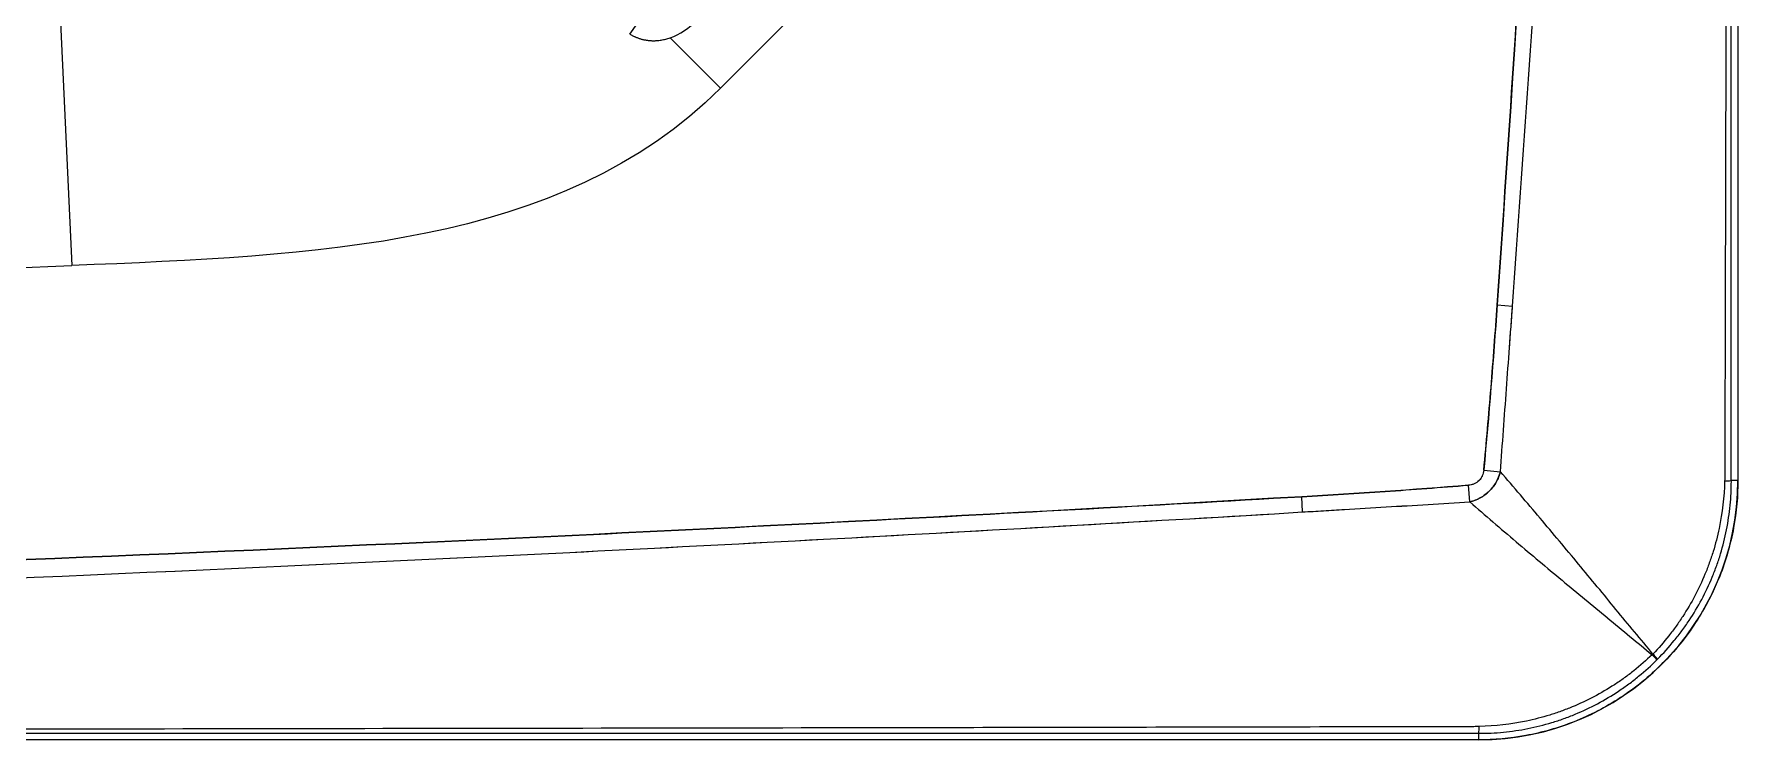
# Model space of a CAD drawing. Extents: x 398 to 508, y 623 to 782.
# Drawn here: x 489.03 to 508.08, y 643.62 to 651.51 of the extents above; entities that cross this region are included whole.
import ezdxf

# ---------------------------------------------------------------- set-up
doc = ezdxf.new("R2010")
doc.units = 0
doc.header["$MEASUREMENT"] = 0
doc.layers.add('GEOMETRY', color=2, linetype='Continuous', lineweight=25)

msp = doc.modelspace()

# ---------------------------------------------------------------- linework, layer by layer
at = {"layer": 'GEOMETRY'}
for p, q in [((508.077, 731.723), (508.077, 646.519)), ((496.702, 650.904), (503.094, 657.296)), ((489.317, 651.719), (489.449, 648.921)), ((495.689, 651.508), (495.77, 651.623)), ((496.702, 650.904), (496.139, 651.467)), ((488.737, 648.891), (489.449, 648.921)), ((488.737, 648.891), (489.449, 648.921)), ((505.385, 648.481), (505.557, 648.469)), ((505.235, 646.636), (505.421, 646.618)), ((505.079, 646.28), (505.064, 646.467)), ((508.077, 646.519), (508.003, 646.519)), ((503.21, 646.168), (503.2, 646.339)), ((505.179, 643.621), (400.975, 643.621)), ((505.179, 643.621), (505.179, 643.695)), ((505.179, 643.621), (505.179, 643.695))]:
    msp.add_line(p, q, dxfattribs=at)
for centre, radius, start, end in [((505.179, 646.519), 2.898, 270, 0), ((507.933, 647.151), 0.636, 269.5584, 276.332), ((507.712, 645.157), 0.834, 224.5702, 229.8503), ((506.527, 643.972), 0.854, 40.2666, 45.4231), ((504.526, 643.765), 0.657, 353.8078, 0.44)]:
    msp.add_arc(centre, radius, start, end, dxfattribs=at)
msp.add_ellipse((496.103, 652.881), major_axis=(0.221, 1.44), ratio=0.581848, start_param=3.440643, end_param=3.812109, dxfattribs=at)
for points, knots in [([(508.003, 646.519), (508.003, 646.547), (508.003, 646.575), (508.003, 646.63), (508.003, 646.713), (508.003, 646.907), (508.003, 647.296), (508.003, 648.072), (508.003, 649.625), (508.003, 650.957), (508.003, 653.619), (508.003, 655.394), (508.002, 660.72), (508.002, 664.27), (508.001, 674.92), (508.001, 682.021), (508.001, 696.221), (508.001, 703.322), (508.002, 713.972), (508.002, 717.522), (508.003, 722.848), (508.003, 724.623), (508.003, 727.285), (508.003, 728.617), (508.003, 730.17), (508.003, 730.946), (508.003, 731.335), (508.003, 731.529), (508.003, 731.612), (508.003, 731.668), (508.003, 731.695), (508.003, 731.723)], [0, 0, 0, 0, 0.000977, 0.000977, 0.001953, 0.003906, 0.007812, 0.015625, 0.03125, 0.0625, 0.0625, 0.125, 0.125, 0.25, 0.25, 0.5, 0.5, 0.75, 0.75, 0.875, 0.875, 0.9375, 0.9375, 0.96875, 0.984375, 0.992187, 0.996094, 0.998047, 0.999023, 0.999023, 1, 1, 1, 1]), ([(508.003, 646.519), (508.003, 646.547), (508.003, 646.575), (508.003, 646.63), (508.003, 646.713), (508.003, 646.907), (508.003, 647.296), (508.003, 648.072), (508.003, 649.625), (508.003, 650.957), (508.003, 653.619), (508.003, 655.394), (508.002, 660.72), (508.002, 664.27), (508.001, 674.92), (508.001, 682.021), (508.001, 696.221), (508.001, 703.322), (508.002, 713.972), (508.002, 717.522), (508.003, 722.848), (508.003, 724.623), (508.003, 727.285), (508.003, 728.617), (508.003, 730.17), (508.003, 730.946), (508.003, 731.335), (508.003, 731.529), (508.003, 731.612), (508.003, 731.668), (508.003, 731.695), (508.003, 731.723)], [0, 0, 0, 0, 0.000977, 0.000977, 0.001953, 0.003906, 0.007812, 0.015625, 0.03125, 0.0625, 0.0625, 0.125, 0.125, 0.25, 0.25, 0.5, 0.5, 0.75, 0.75, 0.875, 0.875, 0.9375, 0.9375, 0.96875, 0.984375, 0.992187, 0.996094, 0.998047, 0.999023, 0.999023, 1, 1, 1, 1]), ([(507.93, 731.67), (507.93, 731.666), (507.93, 731.663), (507.93, 731.656), (507.93, 731.646), (507.93, 731.621), (507.93, 731.573), (507.93, 731.476), (507.931, 731.282), (507.932, 730.894), (507.934, 730.119), (507.937, 728.567), (507.94, 727.238), (507.946, 724.578), (507.95, 722.806), (507.96, 717.487), (507.966, 713.941), (507.974, 706.85), (507.977, 703.304), (507.981, 696.213), (507.982, 692.667), (507.982, 685.575), (507.981, 682.03), (507.977, 674.938), (507.974, 671.392), (507.966, 664.301), (507.96, 660.755), (507.947, 653.664), (507.939, 650.118), (507.93, 646.572)], [0, 0, 0, 0, 0.000122, 0.000122, 0.000244, 0.000488, 0.000977, 0.001953, 0.003906, 0.007813, 0.015625, 0.03125, 0.0625, 0.0625, 0.125, 0.125, 0.25, 0.25, 0.375, 0.375, 0.5, 0.5, 0.625, 0.625, 0.75, 0.75, 0.875, 0.875, 1, 1, 1, 1]), ([(507.93, 731.67), (507.93, 731.666), (507.93, 731.663), (507.93, 731.656), (507.93, 731.646), (507.93, 731.621), (507.93, 731.573), (507.93, 731.476), (507.931, 731.282), (507.932, 730.894), (507.934, 730.119), (507.937, 728.567), (507.94, 727.238), (507.946, 724.578), (507.95, 722.806), (507.96, 717.487), (507.966, 713.941), (507.974, 706.85), (507.977, 703.304), (507.981, 696.213), (507.982, 692.667), (507.982, 685.575), (507.981, 682.03), (507.977, 674.938), (507.974, 671.392), (507.966, 664.301), (507.96, 660.755), (507.947, 653.664), (507.939, 650.118), (507.93, 646.572)], [0, 0, 0, 0, 0.000122, 0.000122, 0.000244, 0.000488, 0.000977, 0.001953, 0.003906, 0.007813, 0.015625, 0.03125, 0.0625, 0.0625, 0.125, 0.125, 0.25, 0.25, 0.375, 0.375, 0.5, 0.5, 0.625, 0.625, 0.75, 0.75, 0.875, 0.875, 1, 1, 1, 1]), ([(505.385, 648.481), (505.623, 651.863), (505.829, 655.246), (506.181, 662.014), (506.326, 665.399), (506.557, 672.172), (506.643, 675.559), (506.729, 680.642), (506.75, 682.337), (506.778, 685.726), (506.786, 687.421), (506.786, 692.506), (506.757, 695.896), (506.672, 700.98), (506.636, 702.674), (506.55, 706.063), (506.499, 707.757), (506.326, 712.839), (506.181, 716.226), (505.917, 721.304), (505.822, 722.996), (505.615, 726.38), (505.504, 728.071), (505.385, 729.762)], [0, 0, 0, 0, 0.125, 0.125, 0.25, 0.25, 0.375, 0.375, 0.4375, 0.4375, 0.5, 0.5, 0.625, 0.625, 0.6875, 0.6875, 0.75, 0.75, 0.875, 0.875, 0.9375, 0.9375, 1, 1, 1, 1]), ([(505.385, 729.762), (505.86, 722.998), (506.211, 716.227), (506.557, 706.064), (506.643, 702.674), (506.757, 695.896), (506.786, 692.506), (506.786, 685.726), (506.757, 682.336), (506.643, 675.559), (506.557, 672.172), (506.21, 662.013), (505.861, 655.244), (505.385, 648.481)], [0.222142, 0.222142, 0.222142, 0.222142, 0.737632, 0.737632, 0.995377, 0.995377, 1.253122, 1.253122, 1.510867, 1.510867, 1.768612, 1.768612, 2.284102, 2.284102, 2.284102, 2.284102]), ([(505.557, 648.469), (505.803, 651.851), (506.018, 655.235), (506.385, 662.005), (506.537, 665.391), (506.778, 672.165), (506.868, 675.554), (506.957, 680.638), (506.979, 682.334), (507.009, 685.724), (507.016, 687.42), (507.016, 692.507), (506.987, 695.898), (506.897, 700.984), (506.86, 702.679), (506.77, 706.069), (506.718, 707.764), (506.537, 712.847), (506.385, 716.235), (506.11, 721.314), (506.01, 723.007), (505.795, 726.391), (505.68, 728.083), (505.557, 729.774)], [0, 0, 0, 0, 0.125, 0.125, 0.25, 0.25, 0.375, 0.375, 0.4375, 0.4375, 0.5, 0.5, 0.625, 0.625, 0.6875, 0.6875, 0.75, 0.75, 0.875, 0.875, 0.9375, 0.9375, 1, 1, 1, 1]), ([(505.557, 648.469), (505.803, 651.851), (506.018, 655.235), (506.385, 662.005), (506.537, 665.391), (506.778, 672.165), (506.868, 675.554), (506.987, 682.333), (507.016, 685.725), (507.016, 692.507), (506.987, 695.898), (506.868, 702.679), (506.778, 706.069), (506.537, 712.847), (506.385, 716.235), (506.018, 723.007), (505.803, 726.392), (505.557, 729.774)], [0, 0, 0, 0, 0.258278, 0.258278, 0.516555, 0.516555, 0.774833, 0.774833, 1.033111, 1.033111, 1.291388, 1.291388, 1.549666, 1.549666, 1.807944, 1.807944, 2.066221, 2.066221, 2.066221, 2.066221]), ([(495.689, 651.508), (495.693, 651.506), (495.702, 651.5), (495.715, 651.493), (495.728, 651.486), (495.742, 651.48), (495.756, 651.474), (495.77, 651.468), (495.785, 651.463), (495.8, 651.458), (495.815, 651.453), (495.83, 651.449), (495.846, 651.445), (495.862, 651.442), (495.878, 651.44), (495.894, 651.438), (495.911, 651.436), (495.927, 651.435), (495.944, 651.434), (495.961, 651.434), (495.979, 651.435), (495.996, 651.436), (496.016, 651.438), (496.038, 651.441), (496.063, 651.446), (496.089, 651.452), (496.114, 651.459), (496.13, 651.464), (496.139, 651.467)], [0, 0, 0, 0, 0.035741, 0.071471, 0.107192, 0.142905, 0.178615, 0.214325, 0.250043, 0.285772, 0.32151, 0.35725, 0.392988, 0.428721, 0.46445, 0.500175, 0.535899, 0.57162, 0.607334, 0.643041, 0.678741, 0.714435, 0.750128, 0.800101, 0.850078, 0.900056, 0.950031, 1, 1, 1, 1]), ([(505.235, 646.636), (505.265, 646.943), (505.291, 647.25), (505.329, 647.712), (505.34, 647.865), (505.364, 648.173), (505.375, 648.327), (505.385, 648.481)], [0, 0, 0, 0, 0.5, 0.5, 0.75, 0.75, 1, 1, 1, 1]), ([(505.421, 646.618), (505.444, 646.926), (505.467, 647.235), (505.5, 647.697), (505.512, 647.852), (505.529, 648.083), (505.534, 648.16), (505.546, 648.314), (505.551, 648.392), (505.557, 648.469)], [0, 0, 0, 0, 0.5, 0.5, 0.75, 0.75, 0.875, 0.875, 1, 1, 1, 1]), ([(505.421, 646.618), (505.444, 646.926), (505.467, 647.235), (505.512, 647.852), (505.534, 648.16), (505.557, 648.469)], [0, 0, 0, 0, 0.0235669, 0.0235669, 0.04713379, 0.04713379, 0.04713379, 0.04713379]), ([(505.235, 646.636), (505.233, 646.614), (505.228, 646.592), (505.215, 646.562), (505.209, 646.552), (505.197, 646.534), (505.19, 646.526), (505.174, 646.51), (505.166, 646.504), (505.147, 646.492), (505.138, 646.487), (505.117, 646.478), (505.107, 646.475), (505.085, 646.47), (505.075, 646.468), (505.064, 646.467)], [0, 0, 0, 0, 0.25, 0.25, 0.375, 0.375, 0.5, 0.5, 0.625, 0.625, 0.75, 0.75, 0.875, 0.875, 1, 1, 1, 1]), ([(505.235, 646.636), (505.233, 646.614), (505.228, 646.592), (505.21, 646.552), (505.198, 646.533), (505.167, 646.503), (505.148, 646.491), (505.107, 646.474), (505.085, 646.469), (505.064, 646.467)], [0.019220339, 0.019220339, 0.019220339, 0.019220339, 0.020876254, 0.020876254, 0.022532169, 0.022532169, 0.024188084, 0.024188084, 0.025843999, 0.025843999, 0.025843999, 0.025843999]), ([(505.421, 646.618), (505.416, 646.598), (505.409, 646.578), (505.394, 646.539), (505.385, 646.52), (505.364, 646.483), (505.352, 646.466), (505.326, 646.432), (505.312, 646.416), (505.282, 646.387), (505.266, 646.373), (505.232, 646.347), (505.215, 646.336), (505.178, 646.316), (505.159, 646.307), (505.12, 646.292), (505.1, 646.285), (505.079, 646.28)], [0, 0, 0, 0, 0.125, 0.125, 0.25, 0.25, 0.375, 0.375, 0.5, 0.5, 0.625, 0.625, 0.75, 0.75, 0.875, 0.875, 1, 1, 1, 1]), ([(505.079, 646.28), (505.12, 646.29), (505.159, 646.306), (505.233, 646.346), (505.267, 646.372), (505.327, 646.431), (505.353, 646.465), (505.395, 646.538), (505.411, 646.578), (505.421, 646.618)], [0, 0, 0, 0, 0.00323123, 0.00323123, 0.00646246, 0.00646246, 0.0096937, 0.0096937, 0.01292493, 0.01292493, 0.01292493, 0.01292493]), ([(507.127, 644.581), (506.99, 644.745), (506.852, 644.911), (506.575, 645.247), (506.436, 645.416), (506.153, 645.757), (506.01, 645.928), (505.719, 646.272), (505.571, 646.445), (505.421, 646.618)], [0, 0, 0, 0, 0.25, 0.25, 0.5, 0.5, 0.75, 0.75, 1, 1, 1, 1]), ([(507.127, 644.581), (506.99, 644.745), (506.852, 644.911), (506.575, 645.247), (506.436, 645.416), (506.153, 645.757), (506.01, 645.928), (505.719, 646.272), (505.571, 646.445), (505.421, 646.618)], [0, 0, 0, 0, 0.25, 0.25, 0.5, 0.5, 0.75, 0.75, 1, 1, 1, 1]), ([(507.93, 646.572), (507.93, 646.57), (507.93, 646.568), (507.93, 646.563), (507.93, 646.556), (507.929, 646.539), (507.929, 646.525), (507.928, 646.515)], [0, 0, 0, 0, 0.125, 0.125, 0.25, 0.5, 1, 1, 1, 1]), ([(507.93, 646.572), (507.93, 646.57), (507.93, 646.568), (507.93, 646.563), (507.93, 646.556), (507.929, 646.539), (507.929, 646.525), (507.928, 646.515)], [0, 0, 0, 0, 0.125, 0.125, 0.25, 0.5, 1, 1, 1, 1]), ([(503.2, 646.339), (503.356, 646.348), (503.511, 646.358), (503.822, 646.377), (503.977, 646.387), (504.443, 646.419), (504.754, 646.442), (505.064, 646.467)], [0, 0, 0, 0, 0.25, 0.25, 0.5, 0.5, 1, 1, 1, 1]), ([(508.077, 646.519), (508.077, 646.348), (508.062, 646.171), (507.995, 645.812), (507.944, 645.631), (507.803, 645.274), (507.713, 645.099), (507.55, 644.85), (507.492, 644.77), (507.366, 644.615), (507.299, 644.541), (507.157, 644.399), (507.083, 644.332), (506.928, 644.206), (506.848, 644.148), (506.599, 643.985), (506.424, 643.895), (506.067, 643.754), (505.886, 643.703), (505.527, 643.636), (505.35, 643.621), (505.179, 643.621)], [0, 0, 0, 0, 0.125, 0.125, 0.25, 0.25, 0.375, 0.375, 0.4375, 0.4375, 0.5, 0.5, 0.5625, 0.5625, 0.625, 0.625, 0.75, 0.75, 0.875, 0.875, 1, 1, 1, 1]), ([(507.928, 646.515), (507.924, 646.336), (507.903, 646.159), (507.848, 645.898), (507.826, 645.811), (507.787, 645.683), (507.772, 645.64), (507.742, 645.556), (507.726, 645.514), (507.64, 645.308), (507.558, 645.151), (507.436, 644.964), (507.411, 644.927), (507.359, 644.855), (507.331, 644.819), (507.248, 644.713), (507.189, 644.646), (507.127, 644.581)], [0, 0, 0, 0, 0.25, 0.25, 0.375, 0.375, 0.4375, 0.4375, 0.5, 0.5, 0.75, 0.75, 0.8125, 0.8125, 0.875, 0.875, 1, 1, 1, 1]), ([(507.928, 646.515), (507.924, 646.336), (507.903, 646.159), (507.848, 645.898), (507.826, 645.811), (507.787, 645.683), (507.772, 645.64), (507.742, 645.556), (507.726, 645.514), (507.64, 645.308), (507.558, 645.151), (507.436, 644.964), (507.411, 644.927), (507.359, 644.855), (507.331, 644.819), (507.248, 644.713), (507.189, 644.646), (507.127, 644.581)], [0, 0, 0, 0, 0.25, 0.25, 0.375, 0.375, 0.4375, 0.4375, 0.5, 0.5, 0.75, 0.75, 0.8125, 0.8125, 0.875, 0.875, 1, 1, 1, 1]), ([(507.179, 644.524), (507.245, 644.59), (507.307, 644.659), (507.395, 644.767), (507.424, 644.804), (507.479, 644.878), (507.505, 644.916), (507.633, 645.108), (507.719, 645.27), (507.807, 645.483), (507.824, 645.526), (507.855, 645.613), (507.87, 645.657), (507.91, 645.79), (507.932, 645.88), (507.968, 646.06), (507.981, 646.151), (507.995, 646.288), (507.998, 646.334), (508.001, 646.403), (508.002, 646.426), (508.003, 646.473), (508.004, 646.496), (508.003, 646.519)], [0, 0, 0, 0, 0.125, 0.125, 0.1875, 0.1875, 0.25, 0.25, 0.5, 0.5, 0.5625, 0.5625, 0.625, 0.625, 0.75, 0.75, 0.875, 0.875, 0.9375, 0.9375, 0.96875, 0.96875, 1, 1, 1, 1]), ([(462.625, 644.963), (469.392, 645.035), (476.157, 645.183), (486.301, 645.525), (489.682, 645.659), (494.752, 645.891), (496.442, 645.973), (499.822, 646.149), (501.511, 646.241), (503.2, 646.339)], [0, 0, 0, 0, 0.5, 0.5, 0.75, 0.75, 0.875, 0.875, 1, 1, 1, 1]), ([(503.2, 646.339), (496.444, 645.947), (489.682, 645.639), (476.157, 645.183), (469.392, 645.035), (462.625, 644.963)], [1.736826, 1.736826, 1.736826, 1.736826, 2.251364, 2.251364, 2.765903, 2.765903, 2.765903, 2.765903]), ([(503.21, 646.168), (503.288, 646.173), (503.366, 646.177), (503.522, 646.187), (503.6, 646.191), (503.833, 646.206), (503.989, 646.215), (504.456, 646.243), (504.768, 646.261), (505.079, 646.28)], [0, 0, 0, 0, 0.125, 0.125, 0.25, 0.25, 0.5, 0.5, 1, 1, 1, 1]), ([(503.21, 646.168), (503.522, 646.187), (503.833, 646.206), (504.456, 646.243), (504.768, 646.261), (505.079, 646.28)], [0, 0, 0, 0, 0.02378169, 0.02378169, 0.04756338, 0.04756338, 0.04756338, 0.04756338]), ([(505.079, 646.28), (505.252, 646.13), (505.425, 645.982), (505.769, 645.69), (505.941, 645.546), (506.282, 645.263), (506.451, 645.123), (506.787, 644.846), (506.953, 644.709), (507.117, 644.572)], [0, 0, 0, 0, 0.25, 0.25, 0.5, 0.5, 0.75, 0.75, 1, 1, 1, 1]), ([(505.079, 646.28), (505.252, 646.13), (505.425, 645.982), (505.769, 645.69), (505.941, 645.546), (506.282, 645.263), (506.451, 645.123), (506.787, 644.846), (506.953, 644.709), (507.117, 644.572)], [0, 0, 0, 0, 0.25, 0.25, 0.5, 0.5, 0.75, 0.75, 1, 1, 1, 1]), ([(462.844, 644.737), (466.211, 644.775), (469.576, 644.832), (476.306, 644.988), (479.671, 645.086), (486.399, 645.324), (489.762, 645.464), (494.806, 645.704), (496.488, 645.79), (499.849, 645.971), (501.53, 646.067), (503.21, 646.168)], [0, 0, 0, 0, 0.25, 0.25, 0.5, 0.5, 0.75, 0.75, 0.875, 0.875, 1, 1, 1, 1]), ([(462.844, 644.737), (469.577, 644.813), (476.307, 644.968), (489.763, 645.443), (496.489, 645.764), (503.21, 646.168)], [1.522003, 1.522003, 1.522003, 1.522003, 2.034946, 2.034946, 2.547889, 2.547889, 2.547889, 2.547889]), ([(505.179, 643.695), (505.185, 643.695), (505.191, 643.695), (505.202, 643.695), (505.22, 643.695), (505.26, 643.695), (505.295, 643.697), (505.364, 643.7), (505.41, 643.703), (505.547, 643.717), (505.638, 643.73), (505.818, 643.766), (505.908, 643.788), (506.041, 643.828), (506.085, 643.843), (506.173, 643.874), (506.216, 643.891), (506.429, 643.979), (506.59, 644.065), (506.782, 644.193), (506.82, 644.219), (506.895, 644.274), (506.931, 644.303), (507.039, 644.391), (507.108, 644.454), (507.174, 644.519)], [0, 0, 0, 0, 0.007813, 0.007813, 0.015625, 0.03125, 0.0625, 0.0625, 0.125, 0.125, 0.25, 0.25, 0.375, 0.375, 0.4375, 0.4375, 0.5, 0.5, 0.75, 0.75, 0.8125, 0.8125, 0.875, 0.875, 1, 1, 1, 1]), ([(507.117, 644.572), (507.052, 644.509), (506.985, 644.45), (506.879, 644.367), (506.843, 644.34), (506.771, 644.287), (506.734, 644.262), (506.547, 644.141), (506.39, 644.058), (506.184, 643.973), (506.142, 643.957), (506.058, 643.926), (506.015, 643.912), (505.887, 643.873), (505.8, 643.85), (505.539, 643.796), (505.363, 643.775), (505.183, 643.771)], [0, 0, 0, 0, 0.125, 0.125, 0.1875, 0.1875, 0.25, 0.25, 0.5, 0.5, 0.5625, 0.5625, 0.625, 0.625, 0.75, 0.75, 1, 1, 1, 1]), ([(507.117, 644.572), (507.052, 644.509), (506.985, 644.45), (506.879, 644.367), (506.843, 644.34), (506.771, 644.287), (506.734, 644.262), (506.547, 644.141), (506.39, 644.058), (506.184, 643.973), (506.142, 643.957), (506.058, 643.926), (506.015, 643.912), (505.887, 643.873), (505.8, 643.85), (505.539, 643.796), (505.363, 643.775), (505.183, 643.771)], [0, 0, 0, 0, 0.125, 0.125, 0.1875, 0.1875, 0.25, 0.25, 0.5, 0.5, 0.5625, 0.5625, 0.625, 0.625, 0.75, 0.75, 1, 1, 1, 1]), ([(505.125, 643.769), (505.123, 643.769), (505.121, 643.769), (505.117, 643.769), (505.11, 643.769), (505.096, 643.769), (505.066, 643.769), (505.007, 643.769), (504.888, 643.769), (504.651, 643.768), (504.176, 643.767), (503.228, 643.765), (501.33, 643.761), (499.703, 643.758), (496.45, 643.752), (494.282, 643.749), (487.776, 643.738), (483.438, 643.733), (474.764, 643.724), (470.426, 643.721), (461.752, 643.717), (457.414, 643.716), (448.74, 643.716), (444.402, 643.717), (435.728, 643.721), (431.39, 643.724), (422.716, 643.733), (418.378, 643.738), (409.704, 643.752), (405.366, 643.76), (401.029, 643.769)], [0, 0, 0, 0, 0.000061, 0.000061, 0.000122, 0.000244, 0.000488, 0.000977, 0.001953, 0.003906, 0.007813, 0.015625, 0.03125, 0.0625, 0.0625, 0.125, 0.125, 0.25, 0.25, 0.375, 0.375, 0.5, 0.5, 0.625, 0.625, 0.75, 0.75, 0.875, 0.875, 1, 1, 1, 1]), ([(505.125, 643.769), (505.123, 643.769), (505.121, 643.769), (505.117, 643.769), (505.11, 643.769), (505.096, 643.769), (505.066, 643.769), (505.007, 643.769), (504.888, 643.769), (504.651, 643.768), (504.176, 643.767), (503.228, 643.765), (501.33, 643.761), (499.703, 643.758), (496.45, 643.752), (494.282, 643.749), (487.776, 643.738), (483.438, 643.733), (474.764, 643.724), (470.426, 643.721), (461.752, 643.717), (457.414, 643.716), (448.74, 643.716), (444.402, 643.717), (435.728, 643.721), (431.39, 643.724), (422.716, 643.733), (418.378, 643.738), (409.704, 643.752), (405.366, 643.76), (401.029, 643.769)], [0, 0, 0, 0, 0.000061, 0.000061, 0.000122, 0.000244, 0.000488, 0.000977, 0.001953, 0.003906, 0.007813, 0.015625, 0.03125, 0.0625, 0.0625, 0.125, 0.125, 0.25, 0.25, 0.375, 0.375, 0.5, 0.5, 0.625, 0.625, 0.75, 0.75, 0.875, 0.875, 1, 1, 1, 1]), ([(400.975, 643.695), (401.009, 643.695), (401.043, 643.695), (401.111, 643.695), (401.212, 643.695), (401.45, 643.695), (401.925, 643.695), (402.875, 643.695), (404.774, 643.695), (406.402, 643.695), (409.659, 643.695), (411.83, 643.696), (418.342, 643.696), (422.684, 643.696), (435.71, 643.697), (444.393, 643.697), (461.761, 643.697), (470.444, 643.697), (483.47, 643.696), (487.812, 643.696), (494.324, 643.696), (496.495, 643.695), (499.752, 643.695), (501.38, 643.695), (503.279, 643.695), (504.229, 643.695), (504.704, 643.695), (504.942, 643.695), (505.043, 643.695), (505.111, 643.695), (505.145, 643.695), (505.179, 643.695)], [0, 0, 0, 0, 0.000977, 0.000977, 0.001953, 0.003906, 0.007812, 0.015625, 0.03125, 0.0625, 0.0625, 0.125, 0.125, 0.25, 0.25, 0.5, 0.5, 0.75, 0.75, 0.875, 0.875, 0.9375, 0.9375, 0.96875, 0.984375, 0.992187, 0.996094, 0.998047, 0.999023, 0.999023, 1, 1, 1, 1]), ([(400.975, 643.695), (401.009, 643.695), (401.043, 643.695), (401.111, 643.695), (401.212, 643.695), (401.45, 643.695), (401.925, 643.695), (402.875, 643.695), (404.774, 643.695), (406.402, 643.695), (409.659, 643.695), (411.83, 643.696), (418.342, 643.696), (422.684, 643.696), (435.71, 643.697), (444.393, 643.697), (461.761, 643.697), (470.444, 643.697), (483.47, 643.696), (487.812, 643.696), (494.324, 643.696), (496.495, 643.695), (499.752, 643.695), (501.38, 643.695), (503.279, 643.695), (504.229, 643.695), (504.704, 643.695), (504.942, 643.695), (505.043, 643.695), (505.111, 643.695), (505.145, 643.695), (505.179, 643.695)], [0, 0, 0, 0, 0.000977, 0.000977, 0.001953, 0.003906, 0.007812, 0.015625, 0.03125, 0.0625, 0.0625, 0.125, 0.125, 0.25, 0.25, 0.5, 0.5, 0.75, 0.75, 0.875, 0.875, 0.9375, 0.9375, 0.96875, 0.984375, 0.992187, 0.996094, 0.998047, 0.999023, 0.999023, 1, 1, 1, 1])]:
    msp.add_open_spline(points, degree=3, knots=knots, dxfattribs=at)
for points in [[(496.702, 650.904), (494.907, 649.109), (492.129, 649.037), (489.449, 648.921)], [(496.702, 650.904), (494.907, 649.109), (492.129, 649.037), (489.449, 648.921)], [(505.385, 648.481), (505.342, 647.865), (505.294, 647.25), (505.235, 646.636)], [(505.064, 646.467), (504.443, 646.416), (503.822, 646.375), (503.2, 646.339)], [(507.117, 644.572), (507.12, 644.575), (507.124, 644.578), (507.127, 644.581)], [(507.117, 644.572), (507.12, 644.575), (507.124, 644.578), (507.127, 644.581)], [(507.179, 644.524), (507.177, 644.523), (507.175, 644.521), (507.174, 644.519)], [(507.174, 644.519), (507.175, 644.521), (507.177, 644.523), (507.179, 644.524)], [(505.183, 643.771), (505.164, 643.77), (505.144, 643.77), (505.125, 643.769)], [(505.183, 643.771), (505.164, 643.77), (505.144, 643.77), (505.125, 643.769)]]:
    msp.add_open_spline(points, degree=3, dxfattribs=at)

doc.saveas('drawing.dxf')
